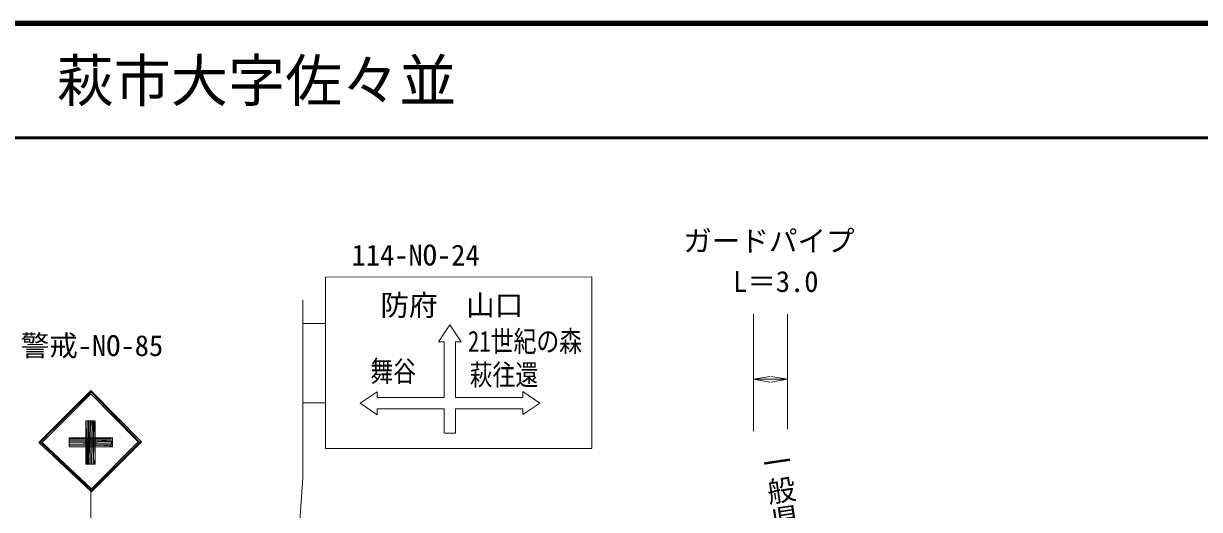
# Model space of a CAD drawing. Units: millimetres, scale not verified. Extents: x 40000 to 680000, y 20000 to 380000.
# Drawn here: x 402116 to 505124, y 337442 to 380000 of the extents above; entities that cross this region are included whole.
import ezdxf
from ezdxf.enums import TextEntityAlignment as Align

# ---------------------------------------------------------------- set-up
doc = ezdxf.new("R2010")
doc.units = ezdxf.units.MM
doc.header["$LTSCALE"] = 1000
for name, color, linetype, lineweight in [('M-STR-HTXT', 7, 'Continuous', 13), ('M-STR-STR3', 7, 'Continuous', 13), ('M-STR-STRC', 7, 'Continuous', 13), ('M-TTL', 7, 'Continuous', 13), ('M-TTL-LINE', 7, 'Continuous', 50)]:
    doc.layers.add(name, color=color, linetype=linetype, lineweight=lineweight)
doc.layers.add('M-TTL-TXT', color=7, linetype='Continuous')
doc.styles.add('@ＭＳ ゴシック', font='')
doc.styles.add('ＭＳ ゴシック', font='')
doc.styles.get('@ＭＳ ゴシック').set_extended_font_data('@MS Gothic')
doc.styles.get('ＭＳ ゴシック').set_extended_font_data('MS Gothic')

# ---------------------------------------------------------------- blocks, each defined once
blk = doc.blocks.new('open_arrow')
at = {"color": 0, "linetype": 'Continuous', "lineweight": -2}
blk.add_lwpolyline([(7.5, 1.25), (0, 0), (7.5, -1.25)], dxfattribs=at)

msp = doc.modelspace()

# ---------------------------------------------------------------- linework, layer by layer
at = {"layer": 'M-STR-STR3'}
for p, q in [((466047, 344309), (466047, 354548)), ((469024, 344477), (469024, 354548)), ((469024, 348842), (466047, 348842))]:
    msp.add_line(p, q, dxfattribs=at)
at = {"layer": 'M-STR-STRC'}
for p, q in [((428571, 357777), (451885, 357814)), ((428571, 357777), (428571, 342777)), ((451885, 357814), (451885, 342814)), ((426571, 355777), (426571, 340211)), ((426572, 353715), (428571, 353715)), ((438455, 352115), (439455, 353615)), ((440455, 352115), (439455, 353615)), ((438455, 352115), (438955, 352115)), ((438955, 352115), (438955, 347244)), ((439955, 352115), (440455, 352115)), ((439955, 352115), (439955, 347260)), ((408026, 347868), (403468, 343310)), ((403509, 343272), (408043, 347735)), ((407949, 347791), (403644, 343357)), ((408024, 347583), (403755, 343315)), ((412167, 343356), (408024, 347583)), ((412449, 343355), (408026, 347868)), ((412302, 343318), (408033, 347746)), ((433105, 347744), (431605, 346744)), ((433105, 347244), (433105, 347744)), ((433105, 347244), (438374, 347244)), ((438374, 347244), (438955, 347244)), ((443665, 347260), (439955, 347260)), ((445852, 347260), (443665, 347260)), ((445852, 347760), (445852, 347260)), ((445852, 347760), (447352, 346760)), ((426576, 346777), (428571, 346777)), ((433105, 345744), (431605, 346744)), ((433105, 345744), (433105, 346244)), ((433105, 346244), (438413, 346244)), ((438413, 346244), (438955, 346244)), ((438955, 346244), (438955, 344115)), ((439955, 346260), (439955, 344115)), ((443652, 346260), (439955, 346260)), ((445852, 346260), (443652, 346260)), ((445852, 345760), (447352, 346760)), ((445852, 346260), (445852, 345760)), ((407578, 341407), (407578, 345204)), ((407578, 345204), (408378, 345204)), ((407578, 345123), (407660, 341469)), ((407700, 345204), (407719, 341449)), ((407799, 345204), (407799, 341469)), ((407918, 345204), (407878, 341429)), ((408017, 345204), (408017, 341469)), ((408156, 345204), (408097, 341469)), ((408101, 345126), (408147, 344598)), ((408236, 345204), (408236, 341469)), ((408306, 345126), (408236, 341493)), ((408378, 345204), (408378, 341407)), ((439024, 344115), (439955, 344115)), ((403468, 343310), (408070, 338976)), ((403615, 343327), (408093, 339068)), ((403755, 343315), (408066, 339255)), ((409903, 343726), (406105, 343726)), ((406105, 343726), (406105, 342926)), ((406105, 343653), (409816, 343653)), ((406105, 343534), (409816, 343554)), ((406105, 343415), (409816, 343415)), ((406105, 343276), (409816, 343355)), ((406105, 343176), (409756, 343256)), ((406105, 343137), (409776, 343176)), ((406105, 343037), (409816, 343077)), ((408062, 339097), (412342, 343357)), ((408066, 339255), (412167, 343356)), ((408070, 338976), (412449, 343355)), ((408936, 343485), (409815, 343554)), ((409185, 343002), (409785, 343077)), ((409683, 343046), (409815, 342926)), ((409800, 343515), (409737, 343548)), ((409859, 343046), (409797, 343552)), ((409903, 342926), (409903, 343726)), ((406105, 342926), (409903, 342926)), ((428571, 342777), (451885, 342777)), ((408378, 341407), (407578, 341407)), ((408306, 341493), (408378, 341918)), ((426571, 340211), (424044, 303903)), ((408026, 335868), (408026, 339066))]:
    msp.add_line(p, q, dxfattribs=at)
at = {"layer": 'M-TTL', "color": 2, "lineweight": 140}
msp.add_line((680000, 380000), (40000, 380000), dxfattribs=at)
at = {"layer": 'M-TTL-LINE'}
msp.add_line((40000, 370000), (680000, 370000), dxfattribs=at)

# ---------------------------------------------------------------- block references
at = {"layer": 'M-STR-STR3', "xscale": 193, "yscale": 193}
msp.add_blockref('open_arrow', (466047, 348842), dxfattribs=at)
at = {"layer": 'M-STR-STR3', "xscale": 193, "yscale": 193, "rotation": 180}
msp.add_blockref('open_arrow', (469024, 348842), dxfattribs=at)

# ---------------------------------------------------------------- texts
at = {"layer": 'M-STR-HTXT', "style": '@ＭＳ ゴシック'}
msp.add_text('一般県道大下日南瀬線', height=1833, rotation=278.569, dxfattribs=at).set_placement((466455, 342626), align=Align.BOTTOM_LEFT)
at = {"layer": 'M-STR-STR3', "style": 'ＭＳ ゴシック'}
for s, p in [('ガードパイプ', (459910, 359495)), ('L＝3.0', (464265, 355944))]:
    msp.add_text(s, height=1833, dxfattribs=at).set_placement(p, align=Align.BOTTOM_LEFT)
at = {"layer": 'M-STR-STRC', "style": 'ＭＳ ゴシック'}
for s, p in [('114-NO-24', (430850, 358256)), ('防府\u3000山口', (433385, 353868)), ('警戒-NO-85', (401869, 350325))]:
    msp.add_text(s, height=1833, dxfattribs=at).set_placement(p, align=Align.BOTTOM_LEFT)
at = {"layer": 'M-STR-STRC', "style": 'ＭＳ ゴシック', "width": 0.8}
for s, p in [('21世紀の森', (441045, 350709)), ('舞谷', (432496, 348093)), ('萩往還', (441202, 347767))]:
    msp.add_text(s, height=1833, dxfattribs=at).set_placement(p, align=Align.BOTTOM_LEFT)
at = {"layer": 'M-TTL-TXT', "style": 'ＭＳ ゴシック'}
msp.add_text('萩市大字佐々並', height=3666, dxfattribs=at).set_placement((405024, 375000), align=Align.MIDDLE_LEFT)

doc.saveas('drawing.dxf')
